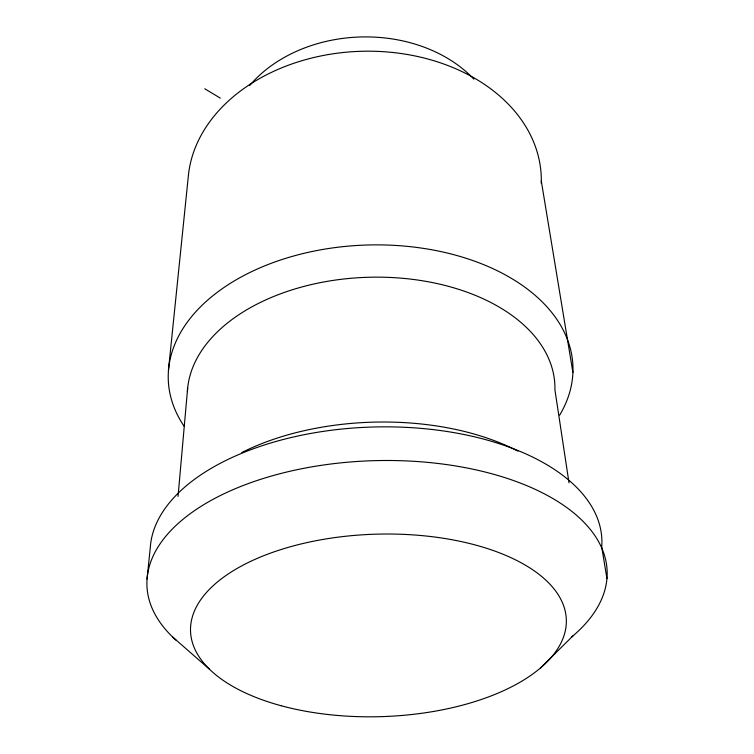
<?xml version="1.0" encoding="UTF-8"?>
<svg xmlns="http://www.w3.org/2000/svg" width="754" height="754" viewBox="0 0 754 754"><rect width="100%" height="100%" fill="white"/><g stroke="black" fill="none" stroke-linecap="round" stroke-linejoin="round"><path stroke-width="1.13" d="M178.048 496.424L187.652 388.15M147.058 579.025L150.348 546.886A225.936 119.773 -1.7 0 1 385.181 426.839A225.936 119.773 -1.7 0 1 601.711 546.867L606.942 578.591M168.434 370.384L188.208 177.416A176.766 131.667 -1.9 0 1 372.09 51.225A176.766 131.667 -1.9 0 1 541.268 183.42M540.429 668.035L573.031 635.811M204.777 88.793L220.328 98.133M172.477 636.857L209.452 669.203M541.315 181.139L572.899 372.419M568.997 482.749L554.916 389.809A183.863 114.438 -1.8 0 0 375.238 277.152A183.863 114.438 -1.8 0 0 187.397 391.628M184.051 426.198A202.449 128.057 -1.8 0 1 367.132 245.012A202.449 128.057 -1.8 0 1 559.656 415.181M241.846 452.513A200.677 108.472 -1.7 0 1 517.932 451.175M249.631 85.57A136.22 104.966 -1.9 0 1 473.87 79.161M176.427 640.514A230.215 117.747 -1.7 0 1 232.92 489.714A230.215 117.747 -1.7 0 1 530.448 487.216A230.215 117.747 -1.7 0 1 571.391 637.196M281.101 705.725A187.991 91.272 -1.7 0 0 566.311 623.087A187.991 91.272 -1.7 0 0 287.858 547.47A187.991 91.272 -1.7 0 0 281.101 705.725"/></g></svg>
